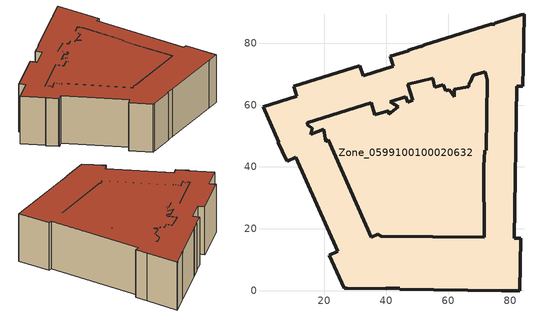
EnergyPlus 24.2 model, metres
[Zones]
Zone_0599100100020632
 floor ground (C_G): 24.32,12.77 10.68,43.09 7.99,41.88 7.82,42.4 7.7,42.34 5.13,47.88 5.07,48.02 5.3,47.98 0.17,59.44 11.12,62.88 10.1,66.05 31.48,72.76 32.49,69.52 42.2,72.54 41.19,75.8 47.19,77.51 47.14,77.77 51.11,79 51.14,78.88 52.38,79.4 73.7,86.04 75.04,86.15 74.95,86.43 83.48,89.08 84.43,89.36 84.2,72.47 84.08,66.01 82.05,66.04 81.32,17.05 83.35,17.02 83.11,0 77.17,0.07 44.27,0.56 44.27,0.81 39.88,0.83 39.89,0.62 27.3,0.8 26.41,0.8 21.56,11.53 z3.49; 72.58,68.04 71.93,70.8 68.11,69.61 67.1,67.36 66.7,67.23 66.6,65.84 61.91,65.07 61.91,62.67 60.24,65 59.1,64.61 58.41,66.59 55.66,65.73 54.97,68.63 46.91,66.77 48.48,61.62 46.84,60.94 46.18,62.6 41.2,61.14 43.81,59.44 40.84,56.98 40.78,58.12 36.31,56.8 35.12,60.7 14.5,54.32 14.67,53.54 16.09,52.48 15.57,50.63 19.76,52.2 20.39,48.22 21.21,48.73 35.17,17.34 37.18,18.27 38.3,17.64 71.54,17.24 71.42,40.02 71.75,45.4 72.27,45.33 z3.49
 wall outside (C_F): 77.17,0.07 83.11,0 83.35,17.02 81.32,17.05 82.05,66.04 84.08,66.01 84.2,72.47 84.43,89.36 83.48,89.08 74.95,86.43 75.04,86.15 73.7,86.04 52.38,79.4 51.14,78.88 51.11,79 47.14,77.77 47.19,77.51 41.19,75.8 42.2,72.54 32.49,69.52 31.48,72.76 10.1,66.05 11.12,62.88 0.17,59.44 5.3,47.98 5.07,48.02 5.13,47.88 7.7,42.34 7.82,42.4 7.99,41.88 10.68,43.09 24.32,12.77 21.56,11.53 26.41,0.8 27.3,0.8 39.89,0.62 39.88,0.83 44.27,0.81 44.27,0.56 77.17,0.07 / 71.75,45.4 71.42,40.02 71.54,17.24 38.3,17.64 37.18,18.27 35.17,17.34 21.21,48.73 20.39,48.22 19.76,52.2 15.57,50.63 16.09,52.48 14.67,53.54 14.5,54.32 35.12,60.7 36.31,56.8 40.78,58.12 40.84,56.98 43.81,59.44 41.2,61.14 46.18,62.6 46.84,60.94 48.48,61.62 46.91,66.77 54.97,68.63 55.66,65.73 58.41,66.59 59.1,64.61 60.24,65 61.91,62.67 61.91,65.07 66.6,65.84 66.7,67.23 67.1,67.36 68.11,69.61 71.93,70.8 72.58,68.04 72.27,45.33 71.75,45.4 z3.49:29.7
 roof outside (C_R): 81.32,17.05 82.05,66.04 84.08,66.01 84.2,72.47 84.43,89.36 83.48,89.08 74.95,86.43 75.04,86.15 73.7,86.04 52.38,79.4 51.14,78.88 51.11,79 47.14,77.77 47.19,77.51 41.19,75.8 42.2,72.54 32.49,69.52 31.48,72.76 10.1,66.05 11.12,62.88 0.17,59.44 5.3,47.98 5.07,48.02 5.13,47.88 7.7,42.34 7.82,42.4 7.99,41.88 10.68,43.09 24.32,12.77 21.56,11.53 26.41,0.8 27.3,0.8 39.89,0.62 39.88,0.83 44.27,0.81 44.27,0.56 77.17,0.07 83.11,0 83.35,17.02 z29.7; 71.93,70.8 72.58,68.04 72.27,45.33 71.75,45.4 71.42,40.02 71.54,17.24 38.3,17.64 37.18,18.27 35.17,17.34 21.21,48.73 20.39,48.22 19.76,52.2 15.57,50.63 16.09,52.48 14.67,53.54 14.5,54.32 35.12,60.7 36.31,56.8 40.78,58.12 40.84,56.98 43.81,59.44 41.2,61.14 46.18,62.6 46.84,60.94 48.48,61.62 46.91,66.77 54.97,68.63 55.66,65.73 58.41,66.59 59.1,64.61 60.24,65 61.91,62.67 61.91,65.07 66.6,65.84 66.7,67.23 67.1,67.36 68.11,69.61 z29.7
[BUILDING]
Pand.0599100100020632: North Axis=0; Terrain=City; Loads Convergence Tolerance Value=0.04; Temperature Convergence Tolerance Value=0.4; Solar Distribution=FullExterior; Maximum Number of Warmup Days=25; Minimum Number of Warmup Days=1
[Site:Location]
Rotterdam.The.Hague.AP_ZH_NLD Design_Conditions: Latitude=51.96; Longitude=4.45; Time Zone=1; Elevation=-4.5
[SITE:GROUNDTEMPERATURE:BUILDINGSURFACE]
18, 18, 18, 18, 18, 18, 18, 18, 18, 18, 18, 18
[MATERIAL] Thermal Absorptance=0.9; Solar Absorptance=0.7; Visible Absorptance=0.7
Name | Roughness | Thickness | Conductivity | Density | Specific Heat
G.TI.2015-2018 | MediumSmooth | 0.15 | 0.0428571 | 540 | 1210
F.TI.2015-2018 | Rough | 0.3 | 0.0666667 | 1920 | 840
R.TI.2015-2018 | MediumRough | 0.2 | 0.0333333 | 1500 | 1000
[CONSTRUCTION]
C_G: G.TI.2015-2018
C_F: F.TI.2015-2018
C_R: R.TI.2015-2018
[ZONE]
Zone_0599100100020632: Type=1; Multiplier=1; Ceiling Height=Autocalculate; Volume=Autocalculate; Floor Area=autocalculate; Part of Total Floor Area=Yes
[ZONEINFILTRATION:DESIGNFLOWRATE]
Infil_Zone_0599100100020632: Zone or ZoneList or Space or SpaceList=Zone_0599100100020632; Schedule=AlwaysOn; Design Flow Rate Calculation Method=Flow/Area; Flow Rate per Floor Area=0.0015; Constant Term Coefficient=1; Temperature Term Coefficient=0; Velocity Term Coefficient=0; Velocity Squared Term Coefficient=0
[HVACTEMPLATE:ZONE:IDEALLOADSAIRSYSTEM]
Zone_0599100100020632: Maximum Heating Supply Air Temperature=50; Minimum Cooling Supply Air Temperature=13; Maximum Heating Supply Air Humidity Ratio=0.0156; Minimum Cooling Supply Air Humidity Ratio=0.0077; Heating Limit=NoLimit; Cooling Limit=NoLimit; Dehumidification Control Type=ConstantSensibleHeatRatio; Cooling Sensible Heat Ratio=0.7; Dehumidification Setpoint=60; Humidification Control Type=None; Humidification Setpoint=30; Outdoor Air Method=None; Outdoor Air Flow Rate per Person=0.00944; Outdoor Air Flow Rate per Zone Floor Area=0; Outdoor Air Flow Rate per Zone=0; Demand Controlled Ventilation Type=None; Outdoor Air Economizer Type=NoEconomizer; Heat Recovery Type=None; Sensible Heat Recovery Effectiveness=0.7; Latent Heat Recovery Effectiveness=0.65
[ZONECONTROL:THERMOSTAT]
ThermostatControl_Zone_0599100100020632: Zone or ZoneList=Zone_0599100100020632; Control Type Schedule=DualSetpointControlType; Control 1=Thermostat_Zone_0599100100020632; Temperature Difference Between Cutout And Setpoint=0
[THERMOSTATSETPOINT:DUALSETPOINT]
Thermostat_Zone_0599100100020632: Heating Setpoint Temperature Schedule=HeatingSetpoint_Zone_0599100100020632; Cooling Setpoint Temperature Schedule=CoolingSetpoint_Zone_0599100100020632
[SCHEDULE:COMPACT]
HeatingSetpoint_Zone_0599100100020632: Through: 12/31, For: AllDays, Until: 24:00, 21
CoolingSetpoint_Zone_0599100100020632: Through: 12/31, For: AllDays, Until: 24:00, 24
DualSetpointControlType: Through: 12/31, For: AllDays, Until: 24:00, 4
AlwaysOn: Through: 12/31, For: AllDays, Until: 24:00, 1
